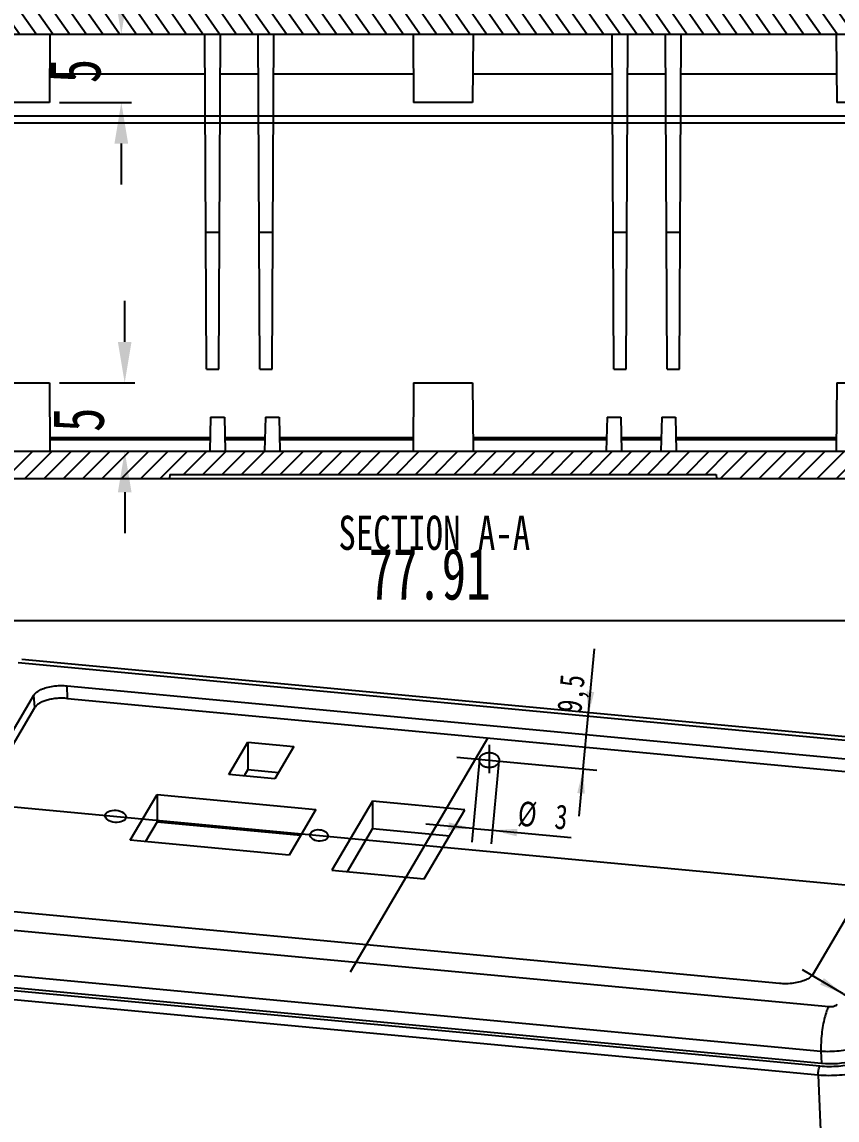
# Model space of a CAD drawing. Header units: millimetres. Extents: x 15 to 334, y 2 to 223.
# Drawn here: x 67.4 to 127, y 68.7 to 149 of the extents above; entities that cross this region are included whole.
import ezdxf

# ---------------------------------------------------------------- set-up
doc = ezdxf.new("R2010")
doc.units = ezdxf.units.MM
doc.header["$PDSIZE"] = -1
doc.linetypes.add('CENTERX2', pattern=[20.32, 12.7, -2.54, 2.54, -2.54])
for name, color, linetype in [('06___PRT_ALL_SURFS', 179, 'Continuous'), ('DIM', 3, 'Continuous'), ('HATCH', 56, 'Continuous'), ('SLD-0', 179, 'Continuous')]:
    doc.layers.add(name, color=color, linetype=linetype)
doc.styles.add('SLDTEXTSTYLE0', font='TXT', dxfattribs={"width": 0.75})
doc.styles.add('SLDTEXTSTYLE2', font='TXT', dxfattribs={"width": 0.7})
doc.dimstyles.new('SLDDIMSTYLE2', dxfattribs={"dimtxt": 1.8, "dimasz": 1.8, "dimexe": 0, "dimexo": 0.0625, "dimgap": 0.45, "dimtad": 2, "dimdec": 1, "dimrnd": 1e-09, "dimzin": 12, "dimdsep": 46, "dimtxsty": 'SLDTEXTSTYLE0', "dimsah": 1, "dimcen": 0.09, "dimadec": 0, "dimazin": 3, "dimtfac": 1, "dimtmove": 0, "dimatfit": 0, "dimfxl": 0, "dimfrac": 2, "dimtolj": 1, "dimtzin": 12, "dimarcsym": 0})
doc.dimstyles.new('SLDDIMSTYLE4', dxfattribs={"dimtxt": 3.75, "dimasz": 1.8, "dimexe": 0, "dimexo": 0.0625, "dimgap": 0.9375, "dimtad": 2, "dimdec": 0, "dimrnd": 1e-09, "dimzin": 12, "dimdsep": 46, "dimtxsty": 'SLDTEXTSTYLE2', "dimblk1": 'NONE', "dimblk2": 'NONE', "dimsah": 1, "dimcen": 0.09, "dimadec": 0, "dimazin": 3, "dimtfac": 1, "dimtofl": 0, "dimtmove": 0, "dimatfit": 3, "dimldrblk": 'NONE', "dimfxl": 0, "dimfrac": 2, "dimtolj": 1, "dimtzin": 12, "dimarcsym": 0})
doc.dimstyles.new('SLDDIMSTYLE5', dxfattribs={"dimtxt": 3.75, "dimasz": 1.8, "dimexe": 0, "dimexo": 0.0625, "dimgap": 0.9375, "dimtad": 2, "dimrnd": 1e-09, "dimzin": 12, "dimdsep": 46, "dimtxsty": 'SLDTEXTSTYLE2', "dimblk1": 'NONE', "dimblk2": 'NONE', "dimsah": 1, "dimcen": 0.09, "dimadec": 0, "dimazin": 3, "dimtfac": 1, "dimtofl": 0, "dimtmove": 0, "dimatfit": 3, "dimldrblk": 'NONE', "dimfxl": 0, "dimfrac": 2, "dimtolj": 1, "dimtzin": 12, "dimarcsym": 0})

# ---------------------------------------------------------------- blocks, each defined once
blk = doc.blocks.new('_D_16')
at = {"layer": 'SLD-0'}
for p, q in [((138.341, 80.661), (133.856, 73.037)), ((127.443, 77.97), (124.459, 79.726)), ((127.443, 77.97), (134.363, 73.899)), ((134.363, 73.899), (137.346, 72.144))]:
    blk.add_line(p, q, dxfattribs=at)
for points in [[(127.443, 77.97), (126.032, 79.122), (125.751, 78.644)], [(134.363, 73.899), (135.774, 72.747), (136.055, 73.225)]]:
    blk.add_solid(points, dxfattribs=at)
at = {"layer": 'SLD-0', "insert": (130.016, 79.148, 0.1), "char_height": 1.8, "attachment_point": 1, "rotation": 329.52933, "style": 'SLDTEXTSTYLE0'}
blk.add_mtext('9,5', dxfattribs=at)
blk = doc.blocks.new('_D_19')
at = {"layer": 'SLD-0'}
for p, q in [((108.789, 98.27), (109.251, 103.199)), ((108.428, 94.418), (108.789, 98.27)), ((104.134, 94.821), (109.423, 94.325)), ((108.428, 94.418), (108.105, 90.972))]:
    blk.add_line(p, q, dxfattribs=at)
for points in [[(108.789, 98.27), (109.232, 100.036), (108.681, 100.088)], [(108.428, 94.418), (107.984, 92.652), (108.535, 92.6)]]:
    blk.add_solid(points, dxfattribs=at)
at = {"layer": 'SLD-0', "insert": (106.494, 98.648, 0.1), "char_height": 1.8, "attachment_point": 1, "rotation": 84.64468, "style": 'SLDTEXTSTYLE0'}
blk.add_mtext('9,5', dxfattribs=at)
blk = doc.blocks.new('_D_20')
at = {"layer": 'SLD-0'}
for p, q in [((100.834, 95.13), (100.266, 89.069)), ((102.263, 94.996), (101.695, 88.935)), ((100.359, 90.065), (96.913, 90.388)), ((100.359, 90.065), (101.789, 89.931)), ((101.789, 89.931), (107.553, 89.391))]:
    blk.add_line(p, q, dxfattribs=at)
for points in [[(100.359, 90.065), (98.593, 90.509), (98.541, 89.957)], [(101.789, 89.931), (103.555, 89.487), (103.606, 90.039)]]:
    blk.add_solid(points, dxfattribs=at)
at = {"layer": 'SLD-0', "char_height": 1.8, "attachment_point": 1, "rotation": 354.64468, "style": 'SLDTEXTSTYLE0'}
for s, insert in [('%%c', (103.743, 92.078, 0.1)), ('3', (106.448, 91.852, 0.1))]:
    blk.add_mtext(s, dxfattribs=dict(at, insert=insert))
blk = doc.blocks.new('_D_30')
at = {"layer": 'DIM'}
for p, q in [((59.215, 116.898), (59.215, 104.524)), ((137.126, 116.898), (137.126, 104.524)), ((62.215, 105.274), (134.126, 105.274))]:
    blk.add_line(p, q, dxfattribs=at)
for points in [[(62.215, 105.774), (62.215, 104.774), (59.215, 105.274)], [(134.126, 105.774), (134.126, 104.774), (137.126, 105.274)]]:
    blk.add_solid(points, dxfattribs=at)
at = {"layer": 'DIM', "insert": (92.716, 110.55, 0.1), "char_height": 3.75, "attachment_point": 1, "style": 'SLDTEXTSTYLE2'}
blk.add_mtext('77.91', dxfattribs=at)
blk = doc.blocks.new('_NONE')
blk = doc.blocks.new('_D_34')
at = {"layer": 'DIM'}
for p, q in [((74.882, 125.648), (74.882, 128.648)), ((70.12, 122.648), (75.632, 122.648)), ((70.163, 117.648), (75.632, 117.648)), ((74.882, 114.648), (74.882, 111.648))]:
    blk.add_line(p, q, dxfattribs=at)
for points in [[(74.382, 125.648), (75.382, 125.648), (74.882, 122.648)], [(74.382, 114.648), (75.382, 114.648), (74.882, 117.648)]]:
    blk.add_solid(points, dxfattribs=at)
at = {"layer": 'DIM', "insert": (69.605, 119.057, 0.1), "char_height": 3.75, "attachment_point": 1, "rotation": 90, "style": 'SLDTEXTSTYLE2'}
blk.add_mtext('5', dxfattribs=at)
blk = doc.blocks.new('_D_35')
at = {"layer": 'DIM'}
for p, q in [((74.634, 151.148), (74.634, 154.148)), ((70.12, 148.148), (75.384, 148.148)), ((70.12, 143.148), (75.384, 143.148)), ((74.634, 140.148), (74.634, 137.148))]:
    blk.add_line(p, q, dxfattribs=at)
for points in [[(74.134, 151.148), (75.134, 151.148), (74.634, 148.148)], [(74.134, 140.148), (75.134, 140.148), (74.634, 143.148)]]:
    blk.add_solid(points, dxfattribs=at)
at = {"layer": 'DIM', "insert": (69.357, 144.557, 0.1), "char_height": 3.75, "attachment_point": 1, "rotation": 90, "style": 'SLDTEXTSTYLE2'}
blk.add_mtext('5', dxfattribs=at)

msp = doc.modelspace()

# ---------------------------------------------------------------- hatches: boundary and pattern name
at = {"linetype": 'Continuous'}
h = msp.add_hatch(dxfattribs=at)
h.set_pattern_fill('ANSI31', color=2, scale=0.31496, angle=80, style=0)
edge = h.paths.add_edge_path(flags=0)
edge.add_line((57.17, 120.648), (57.854, 146.753))
edge.add_spline(control_points=[(57.854, 146.753), (57.861, 147.039), (58.067, 147.239), (58.354, 147.239)], knot_values=[0, 0, 0, 0, 1, 1, 1, 1], weights=[1, 0.810868, 0.810868, 1], degree=3, periodic=0)
edge.add_line((58.354, 147.239), (58.867, 147.239))
edge.add_line((58.867, 147.239), (58.892, 148.213))
edge.add_spline(control_points=[(58.892, 148.213), (58.93, 149.647), (59.957, 150.648), (61.391, 150.648)], knot_values=[0, 0, 0, 0, 1, 1, 1, 1], weights=[1, 0.810868, 0.810868, 1], degree=3, periodic=0)
edge.add_line((61.391, 150.648), (64.391, 150.648))
edge.add_line((64.391, 150.648), (64.418, 150.148))
edge.add_line((64.418, 150.148), (131.923, 150.148))
edge.add_line((131.923, 150.148), (131.949, 150.648))
edge.add_line((131.949, 150.648), (134.949, 150.648))
edge.add_spline(control_points=[(134.949, 150.648), (136.383, 150.648), (137.41, 149.647), (137.448, 148.213)], knot_values=[0, 0, 0, 0, 1, 1, 1, 1], weights=[1, 0.810868, 0.810868, 1], degree=3, periodic=0)
edge.add_line((137.448, 148.213), (137.473, 147.239))
edge.add_line((137.473, 147.239), (137.987, 147.239))
edge.add_spline(control_points=[(137.987, 147.239), (138.274, 147.239), (138.479, 147.039), (138.487, 146.753)], knot_values=[0, 0, 0, 0, 1, 1, 1, 1], weights=[1, 0.810868, 0.810868, 1], degree=3, periodic=0)
edge.add_line((138.487, 146.753), (139.17, 120.648))
edge.add_line((139.17, 120.648), (138.369, 120.648))
edge.add_line((138.369, 120.648), (138.3, 118.648))
edge.add_line((138.3, 118.648), (137.222, 118.648))
edge.add_line((137.222, 118.648), (136.525, 145.239))
edge.add_line((136.525, 145.239), (135.525, 145.239))
edge.add_line((135.525, 145.239), (135.449, 148.161))
edge.add_spline(control_points=[(135.449, 148.161), (135.441, 148.448), (135.236, 148.648), (134.949, 148.648)], knot_values=[0, 0, 0, 0, 1, 1, 1, 1], weights=[1, 0.810868, 0.810868, 1], degree=3, periodic=0)
edge.add_line((134.949, 148.648), (132.975, 148.648))
edge.add_line((132.975, 148.648), (132.949, 148.148))
edge.add_line((132.949, 148.148), (63.391, 148.148))
edge.add_line((63.391, 148.148), (63.365, 148.648))
edge.add_line((63.365, 148.648), (61.391, 148.648))
edge.add_spline(control_points=[(61.391, 148.648), (61.105, 148.648), (60.899, 148.448), (60.892, 148.161)], knot_values=[0, 0, 0, 0, 1, 1, 1, 1], weights=[1, 0.810868, 0.810868, 1], degree=3, periodic=0)
edge.add_line((60.892, 148.161), (60.815, 145.239))
edge.add_line((60.815, 145.239), (59.815, 145.239))
edge.add_line((59.815, 145.239), (59.118, 118.648))
edge.add_line((59.118, 118.648), (58.041, 118.648))
edge.add_line((58.041, 118.648), (57.971, 120.648))
edge.add_line((57.971, 120.648), (57.17, 120.648))
h = msp.add_hatch(dxfattribs=at)
h.set_pattern_fill('ANSI31', color=2, scale=0.31496, style=0)
h.paths.add_polyline_path([(54.604, 118.748), (54.67, 120.648), (57.871, 120.648), (57.946, 118.498), (59.17, 118.498), (59.215, 117.648), (137.126, 117.648), (137.17, 118.498), (138.395, 118.498), (138.47, 120.648), (141.67, 120.648), (141.736, 118.748), (144.812, 118.748), (144.92, 115.648), (140.251, 115.648), (140.17, 117.187), (139.17, 117.187), (139.089, 115.648), (118.17, 115.648), (118.154, 115.948), (78.186, 115.948), (78.17, 115.648), (57.251, 115.648), (57.17, 117.187), (56.17, 117.187), (56.089, 115.648), (51.42, 115.648), (51.528, 118.748)], flags=0)

# ---------------------------------------------------------------- linework, layer by layer
at = {"layer": '06___PRT_ALL_SURFS', "color": 179, "linetype": 'Continuous'}
for p, q in [((137.303, 95.597), (67.078, 102.18)), ((137.589, 95.835), (67.364, 102.418)), ((56.16, 83.623), (126.385, 77.04)), ((55.585, 80.366), (125.81, 73.784))]:
    msp.add_line(p, q, dxfattribs=at)
for points, knots in [([(126.385, 77.04), (126.428, 77.036), (126.514, 77.033), (126.641, 77.043), (126.76, 77.066), (126.862, 77.102), (126.942, 77.147), (126.982, 77.187), (126.994, 77.207)], [0, 0, 0, 0, 0.1291439, 0.2589201, 0.3816659, 0.491069, 0.5826084, 0.6549523, 0.6549523, 0.6549523, 0.6549523]), ([(126.385, 77.04), (126.321, 76.931), (126.206, 76.661), (126.069, 76.198), (125.953, 75.642), (125.867, 75.032), (125.815, 74.406), (125.807, 73.988), (125.81, 73.784)], [0, 0, 0, 0, 0.379678, 0.872071, 1.450194, 2.079227, 2.720233, 3.333338, 3.333338, 3.333338, 3.333338]), ([(125.81, 73.784), (126.031, 73.767), (126.476, 73.757), (127.137, 73.801), (127.769, 73.903), (128.343, 74.057), (128.83, 74.257), (129.211, 74.491), (129.401, 74.688), (129.464, 74.789)], [0, 0, 0, 0, 0.664534, 1.334814, 1.983031, 2.583104, 3.113085, 3.558314, 3.91691, 3.91691, 3.91691, 3.91691])]:
    msp.add_open_spline(points, degree=3, knots=knots, dxfattribs=at)
at = {"layer": 'SLD-0'}
for p, q in [((63.391, 148.148), (132.949, 148.148)), ((59.215, 117.648), (137.126, 117.648)), ((57.251, 115.648), (78.17, 115.648)), ((78.186, 115.948), (78.17, 115.648)), ((78.186, 115.948), (118.154, 115.948)), ((118.154, 115.948), (118.17, 115.648)), ((118.17, 115.648), (139.089, 115.648)), ((82.497, 94.015), (83.881, 96.366)), ((83.881, 96.366), (87.257, 96.05)), ((83.881, 96.366), (83.881, 94.366)), ((101.447, 96.688), (91.371, 79.562)), ((87.257, 96.05), (85.874, 93.699)), ((101.549, 96.191), (101.549, 94.115)), ((99.179, 95.285), (104.134, 94.821)), ((85.874, 93.699), (82.497, 94.015)), ((83.881, 94.366), (83.613, 93.911)), ((83.881, 94.366), (86.142, 94.154)), ((75.285, 89.204), (77.254, 92.551)), ((77.254, 92.551), (88.875, 91.462)), ((77.254, 92.551), (77.254, 90.551)), ((64.183, 91.893), (134.105, 85.338)), ((93.015, 92.065), (90.038, 87.005)), ((99.774, 91.431), (93.015, 92.065)), ((93.015, 92.065), (93.015, 90.065)), ((88.875, 91.462), (86.905, 88.114)), ((96.797, 86.372), (99.774, 91.431)), ((77.254, 90.551), (76.4, 89.099)), ((77.254, 90.551), (87.759, 89.566)), ((93.015, 90.065), (91.153, 86.901)), ((93.015, 90.065), (98.659, 89.536)), ((86.905, 88.114), (75.285, 89.204)), ((90.038, 87.005), (96.797, 86.372))]:
    msp.add_line(p, q, dxfattribs=at)
at = {"layer": 'SLD-0', "color": 179, "linetype": 'Continuous'}
for p, q in [((63.391, 148.148), (132.949, 148.148)), ((63.391, 148.148), (132.949, 148.148)), ((69.414, 148.148), (69.37, 143.148)), ((80.87, 123.648), (80.742, 148.148)), ((81.77, 123.648), (81.898, 148.148)), ((84.77, 123.648), (84.642, 148.148)), ((85.67, 123.648), (85.798, 148.148)), ((95.976, 148.148), (96.02, 143.148)), ((100.364, 148.148), (100.32, 143.148)), ((110.67, 123.648), (110.542, 148.148)), ((111.57, 123.648), (111.698, 148.148)), ((114.57, 123.648), (114.442, 148.148)), ((115.47, 123.648), (115.598, 148.148)), ((126.926, 148.148), (126.97, 143.148)), ((69.388, 145.239), (80.757, 145.239)), ((81.883, 145.239), (84.657, 145.239)), ((85.783, 145.239), (96.002, 145.239)), ((100.338, 145.239), (110.557, 145.239)), ((111.683, 145.239), (114.457, 145.239)), ((115.583, 145.239), (126.952, 145.239)), ((69.37, 143.148), (65.07, 143.148)), ((100.32, 143.148), (96.02, 143.148)), ((131.27, 143.148), (126.97, 143.148)), ((61.391, 142.165), (134.949, 142.165)), ((64.418, 141.665), (131.923, 141.665)), ((64.418, 141.665), (131.923, 141.665)), ((81.822, 133.648), (80.818, 133.648)), ((85.722, 133.648), (84.718, 133.648)), ((111.622, 133.648), (110.618, 133.648)), ((115.522, 133.648), (114.518, 133.648)), ((80.87, 123.648), (81.77, 123.648)), ((84.77, 123.648), (85.67, 123.648)), ((110.67, 123.648), (111.57, 123.648)), ((114.57, 123.648), (115.47, 123.648)), ((65.07, 122.648), (69.37, 122.648)), ((69.37, 122.648), (69.414, 117.648)), ((96.02, 122.648), (95.976, 117.648)), ((96.02, 122.648), (100.32, 122.648)), ((100.32, 122.648), (100.364, 117.648)), ((126.97, 122.648), (126.926, 117.648)), ((126.97, 122.648), (131.27, 122.648)), ((81.17, 120.148), (81.105, 117.648)), ((81.17, 120.148), (82.17, 120.148)), ((82.17, 120.148), (82.236, 117.648)), ((85.17, 120.148), (85.105, 117.648)), ((85.17, 120.148), (86.17, 120.148)), ((86.17, 120.148), (86.236, 117.648)), ((110.17, 120.148), (110.105, 117.648)), ((110.17, 120.148), (111.17, 120.148)), ((111.17, 120.148), (111.236, 117.648)), ((114.17, 120.148), (114.105, 117.648)), ((114.17, 120.148), (115.17, 120.148)), ((115.17, 120.148), (115.236, 117.648)), ((69.405, 118.648), (81.131, 118.648)), ((69.406, 118.498), (81.127, 118.498)), ((82.209, 118.648), (85.131, 118.648)), ((82.213, 118.498), (85.127, 118.498)), ((86.209, 118.648), (95.985, 118.648)), ((86.213, 118.498), (95.984, 118.498)), ((100.355, 118.648), (110.131, 118.648)), ((100.356, 118.498), (110.127, 118.498)), ((111.209, 118.648), (114.131, 118.648)), ((111.213, 118.498), (114.127, 118.498)), ((115.209, 118.648), (126.935, 118.648)), ((115.213, 118.498), (126.934, 118.498)), ((59.215, 117.648), (137.126, 117.648)), ((59.215, 117.648), (137.126, 117.648)), ((51.038, 115.648), (145.42, 115.648)), ((57.251, 115.648), (78.17, 115.648)), ((78.186, 115.948), (78.17, 115.648)), ((78.186, 115.948), (78.17, 115.648)), ((78.186, 115.948), (118.154, 115.948)), ((78.186, 115.948), (118.154, 115.948)), ((118.154, 115.948), (118.17, 115.648)), ((118.154, 115.948), (118.17, 115.648)), ((118.17, 115.648), (139.089, 115.648)), ((70.682, 100.493), (132.196, 94.727)), ((70.69, 99.571), (70.682, 100.493)), ((59.833, 85.526), (68.245, 99.823)), ((68.317, 98.918), (68.245, 99.823)), ((70.69, 99.571), (132.203, 93.804)), ((60.05, 84.868), (68.317, 98.918)), ((133.63, 93.693), (125.218, 79.397)), ((122.781, 78.726), (61.268, 84.493)), ((125.733, 72.674), (55.433, 79.264)), ((55.575, 79.481), (125.849, 72.894)), ((125.618, 72.023), (55.318, 78.613)), ((125.81, 73.784), (125.849, 72.894)), ((125.618, 72.023), (126.659, 48.171))]:
    msp.add_line(p, q, dxfattribs=at)
at = {"layer": 'SLD-0', "linetype": 'CENTERX2'}
msp.add_ellipse((101.549, 95.063), major_axis=(0.72, 0), ratio=0.764706, dxfattribs=at)
at = {"layer": 'SLD-0'}
for centre, major_axis, ratio in [((74.213, 90.953), (0.768, -0.072), 0.574619), ((89.1, 89.557), (0.651, -0.061), 0.641694)]:
    msp.add_ellipse(centre, major_axis=major_axis, ratio=ratio, dxfattribs=at)
at = {"layer": 'SLD-0', "color": 179, "linetype": 'Continuous'}
msp.add_ellipse((126.599, 74.173), major_axis=(3, 0.069), ratio=0.435226, start_param=4.449557, end_param=6.019668, dxfattribs=at)
for points, knots in [([(68.245, 99.823), (68.294, 99.906), (68.452, 100.065), (68.772, 100.245), (69.181, 100.387), (69.655, 100.481), (70.163, 100.521), (70.51, 100.509), (70.682, 100.493)], [0, 0, 0, 0, 0.290253, 0.656155, 1.093283, 1.583703, 2.102289, 2.620675, 2.620675, 2.620675, 2.620675]), ([(70.69, 99.571), (70.564, 99.582), (70.311, 99.595), (69.933, 99.581), (69.566, 99.536), (69.222, 99.461), (68.915, 99.36), (68.655, 99.235), (68.452, 99.092), (68.351, 98.977), (68.317, 98.918)], [0, 0, 0, 0, 0.377574, 0.759221, 1.133077, 1.487759, 1.813144, 2.101291, 2.347743, 2.553648, 2.553648, 2.553648, 2.553648]), ([(125.218, 79.397), (125.169, 79.313), (125.011, 79.154), (124.692, 78.974), (124.282, 78.832), (123.808, 78.739), (123.3, 78.699), (122.953, 78.71), (122.781, 78.726)], [0, 0, 0, 0, 0.290253, 0.656155, 1.093283, 1.583703, 2.102289, 2.620675, 2.620675, 2.620675, 2.620675]), ([(130.49, 73.363), (130.419, 73.243), (130.211, 73.007), (129.795, 72.715), (129.262, 72.461), (128.632, 72.253), (127.926, 72.099), (127.171, 72.006), (126.395, 71.976), (125.875, 71.999), (125.618, 72.023)], [0, 0, 0, 0, 0.421298, 0.926402, 1.517667, 2.185442, 2.913502, 3.681247, 4.464797, 5.240029, 5.240029, 5.240029, 5.240029]), ([(129.996, 73.847), (129.934, 73.741), (129.753, 73.534), (129.389, 73.277), (128.923, 73.053), (128.37, 72.871), (127.752, 72.737), (127.09, 72.656), (126.412, 72.631), (125.957, 72.653), (125.733, 72.674)], [0, 0, 0, 0, 0.368715, 0.81155, 1.329603, 1.914704, 2.55265, 3.225137, 3.911309, 4.587623, 4.587623, 4.587623, 4.587623]), ([(125.618, 72.023), (125.617, 72.085), (125.622, 72.21), (125.644, 72.391), (125.679, 72.547), (125.712, 72.639), (125.733, 72.674)], [0, 0, 0, 0, 0.186479, 0.3765504, 0.543887, 0.6663944, 0.6663944, 0.6663944, 0.6663944])]:
    msp.add_open_spline(points, degree=3, knots=knots, dxfattribs=at)
at = {"layer": 'SLD-0'}
for p in [(100.834, 95.13), (102.263, 94.996)]:
    msp.add_point(p, dxfattribs=at)

# ---------------------------------------------------------------- texts
at = {"layer": 'HATCH', "color": 6, "insert": (97.53, 112.936), "char_height": 2.5, "attachment_point": 2, "style": 'SLDTEXTSTYLE0'}
msp.add_mtext('SECTION A-A', dxfattribs=at)

# ---------------------------------------------------------------- dimensions: what is measured, and where the dimension line sits
at = {"layer": 'DIM'}
for base, p1, p2, picture, middle in [((72.009, 143.148), (69.37, 148.148), (69.37, 143.148), '_D_35', (72.009, 145.648)), ((72.258, 122.648), (69.414, 117.648), (69.37, 122.648), '_D_34', (72.258, 120.148))]:
    dim = msp.add_linear_dim(base=base, p1=p1, p2=p2, angle=90, dimstyle='SLDDIMSTYLE4', dxfattribs=at)
    dim.commit()
    dim.dimension.update_dxf_attribs({"geometry": picture, "text_midpoint": middle, "dimtype": 160})
dim = msp.add_linear_dim(base=(59.215, 107.898), p1=(137.126, 117.648), p2=(59.215, 117.648), dimstyle='SLDDIMSTYLE5', dxfattribs=at)
dim.commit()
dim.dimension.update_dxf_attribs({"geometry": '_D_30', "text_midpoint": (98.17, 107.898), "dimtype": 160})
at = {"layer": 'SLD-0'}
for base, p1, p2, angle, picture, middle in [((108.789, 98.27), (104.134, 94.821), (137.303, 95.597), 84.64468, '_D_19', (109.027, 100.815)), ((134.363, 73.899), (126.994, 77.207), (138.341, 80.661), 329.52933, '_D_16', (130.903, 75.935))]:
    dim = msp.add_linear_dim(base=base, p1=p1, p2=p2, angle=angle, dimstyle='SLDDIMSTYLE2', dxfattribs=at)
    dim.commit()
    dim.dimension.update_dxf_attribs({"geometry": picture, "text_midpoint": middle, "dimtype": 160})
dim = msp.add_linear_dim(base=(101.789, 89.931), p1=(100.834, 95.13), p2=(102.263, 94.996), angle=354.64468, text='%%c3', dimstyle='SLDDIMSTYLE2', dxfattribs=at)
dim.commit()
dim.dimension.update_dxf_attribs({"geometry": '_D_20', "text_midpoint": (105.54, 89.579), "dimtype": 160})

doc.saveas('drawing.dxf')
